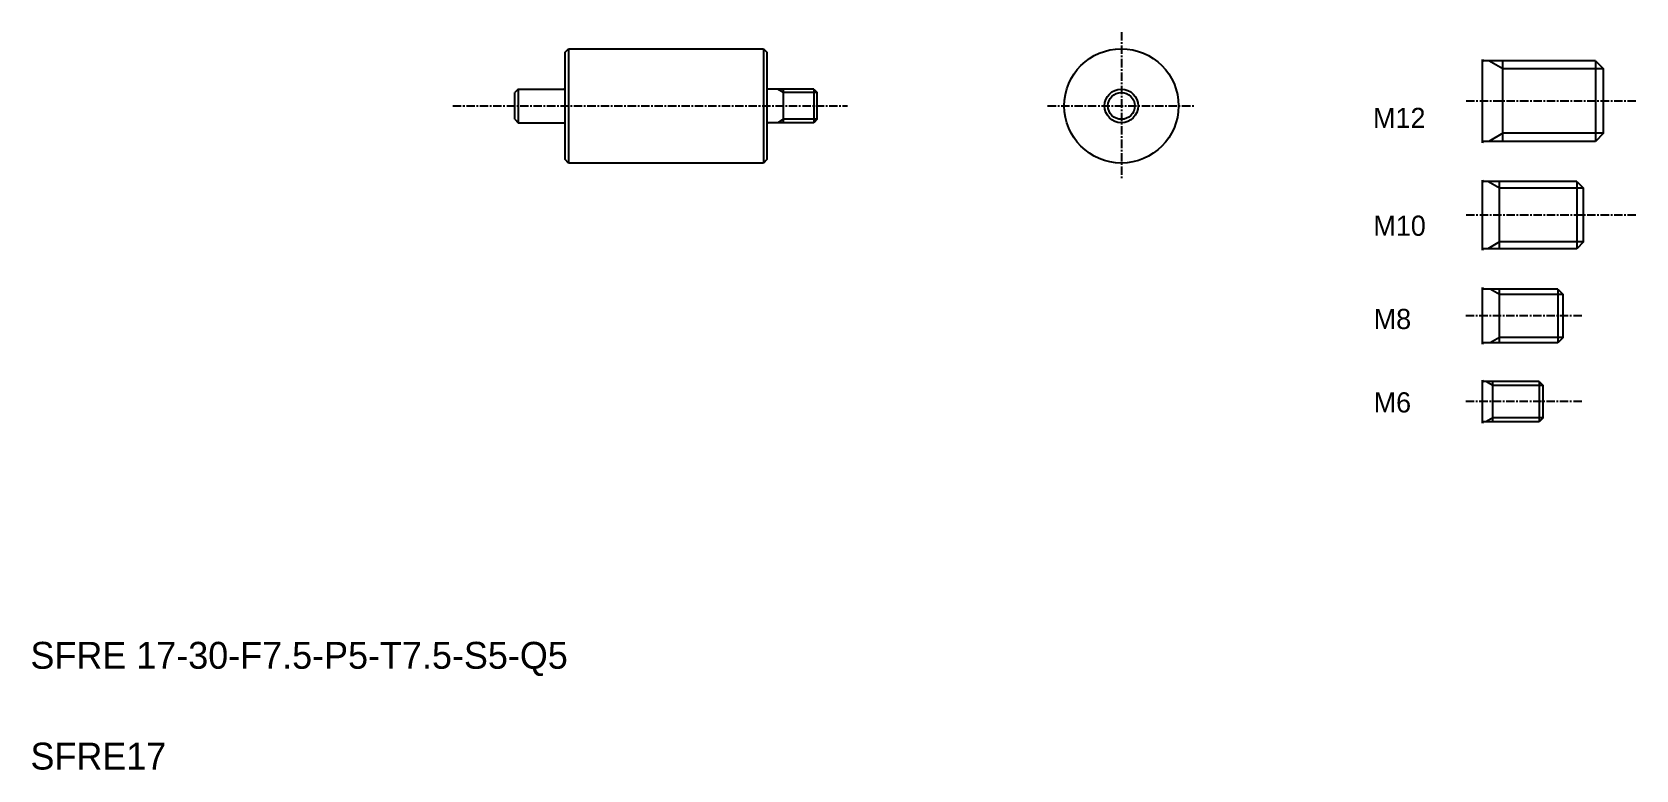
# Model space of a CAD drawing. Extents: x 1 to 239, y 29 to 138.
import ezdxf

# ---------------------------------------------------------------- set-up
doc = ezdxf.new("R2010")
doc.units = 0
doc.linetypes.add('CENTER', pattern=[2, 1.25, -0.25, 0.25, -0.25])
doc.layers.get('0').update_dxf_attribs({"linetype": 'CONTINUOUS'})
doc.layers.add('CENTER', color=1, linetype='CENTER')

msp = doc.modelspace()

# ---------------------------------------------------------------- linework, layer by layer
for p, q in [((79.9, 135.34), (80.4, 135.84)), ((79.9, 119.34), (79.9, 135.34)), ((80.4, 135.84), (80.4, 118.84)), ((80.4, 135.84), (109.4, 135.84)), ((109.4, 135.84), (109.4, 118.84)), ((109.4, 135.84), (109.9, 135.34)), ((109.9, 135.34), (109.9, 119.34)), ((219.44, 122.06), (219.44, 134.06)), ((233.24, 134.06), (234.44, 132.86)), ((234.44, 123.26), (234.44, 132.86)), ((72.9, 129.84), (72.4, 129.34)), ((72.4, 125.34), (72.4, 129.34)), ((80.4, 131.09), (80.4, 131.09)), ((112.4, 124.84), (112.4, 129.84)), ((116.9, 129.84), (117.4, 129.34)), ((117.4, 125.34), (117.4, 129.34)), ((80.4, 127.34), (80.4, 127.34)), ((72.4, 125.34), (72.9, 124.84)), ((117.4, 125.34), (116.9, 124.84)), ((234.44, 123.26), (233.24, 122.06)), ((80.4, 118.84), (79.9, 119.34)), ((109.4, 118.84), (80.4, 118.84)), ((109.9, 119.34), (109.4, 118.84)), ((218.94, 106.09), (218.94, 116.09)), ((230.44, 116.09), (231.44, 115.09)), ((231.44, 107.09), (231.44, 115.09)), ((231.44, 107.09), (230.44, 106.09)), ((218.94, 92.09), (218.94, 100.09)), ((227.64, 100.09), (228.44, 99.29)), ((228.44, 92.89), (228.44, 99.29)), ((228.44, 92.89), (227.64, 92.09)), ((217.94, 80.33), (217.94, 86.33)), ((224.84, 86.33), (225.44, 85.73)), ((225.44, 80.93), (225.44, 85.73)), ((225.44, 80.93), (224.84, 80.33))]:
    msp.add_line(p, q)
at = {"linetype": 'CONTINUOUS'}
for p, q in [((216.44, 121.86), (216.44, 134.26)), ((72.9, 129.84), (79.7, 129.84)), ((116.9, 129.84), (110.1, 129.84)), ((72.9, 124.84), (79.7, 124.84)), ((116.9, 124.84), (110.1, 124.84)), ((216.44, 105.89), (216.44, 116.29)), ((216.44, 91.89), (216.44, 100.29)), ((216.44, 91.89), (216.44, 100.29)), ((216.44, 80.13), (216.44, 86.53)), ((216.44, 82.27), (216.44, 86.53))]:
    msp.add_line(p, q, dxfattribs=at)
at = {"color": 7, "linetype": 'CONTINUOUS'}
for p, q in [((233.24, 134.06), (216.64, 134.06)), ((233.24, 134.06), (233.24, 122.06)), ((233.24, 122.06), (216.64, 122.06)), ((230.44, 116.09), (216.64, 116.09)), ((230.44, 116.09), (230.44, 106.09)), ((230.44, 106.09), (216.64, 106.09)), ((227.64, 100.09), (216.64, 100.09)), ((227.64, 100.09), (227.64, 92.09)), ((227.64, 92.09), (216.64, 92.09)), ((224.84, 86.33), (216.64, 86.33)), ((224.84, 86.33), (224.84, 80.33)), ((224.84, 80.33), (216.64, 80.33))]:
    msp.add_line(p, q, dxfattribs=at)
at = {"color": 3, "linetype": 'CONTINUOUS'}
for p, q in [((219.44, 132.86), (217.36, 134.06)), ((234.44, 132.86), (219.44, 132.86)), ((117.4, 129.34), (112.4, 129.34)), ((117.4, 125.34), (112.4, 125.34)), ((219.44, 123.26), (217.36, 122.06)), ((234.44, 123.26), (219.44, 123.26)), ((218.94, 115.09), (217.2, 116.09)), ((231.44, 115.09), (218.94, 115.09)), ((218.94, 107.09), (217.2, 106.09)), ((231.44, 107.09), (218.94, 107.09)), ((218.94, 99.29), (217.55, 100.09)), ((228.44, 99.29), (218.94, 99.29)), ((218.94, 92.89), (217.55, 92.09)), ((228.44, 92.89), (218.94, 92.89)), ((217.94, 85.73), (216.9, 86.33)), ((225.44, 85.73), (217.94, 85.73)), ((217.94, 80.93), (216.9, 80.33)), ((225.44, 80.93), (217.94, 80.93))]:
    msp.add_line(p, q, dxfattribs=at)
at = {"color": 7}
for p, q in [((72.9, 129.84), (72.9, 124.84)), ((116.9, 129.84), (116.9, 124.84))]:
    msp.add_line(p, q, dxfattribs=at)
at = {"color": 3}
for p, q in [((112.4, 129.34), (111.53, 129.84)), ((112.4, 125.34), (111.53, 124.84))]:
    msp.add_line(p, q, dxfattribs=at)
at = {"color": 2, "linetype": 'CONTINUOUS'}
msp.add_line((217.94, 85.73), (217.42, 86.03), dxfattribs=at)
msp.add_circle((162.68, 127.34), 8.5)
at = {"color": 7, "linetype": 'CONTINUOUS'}
msp.add_circle((162.68, 127.34), 2.5, dxfattribs=at)
at = {"color": 3, "linetype": 'CONTINUOUS'}
msp.add_circle((162.68, 127.34), 2, dxfattribs=at)
at = {"linetype": 'CONTINUOUS'}
for centre, start, end in [((216.64, 134.26), 180, 270), ((216.64, 121.86), 90, 180), ((216.64, 116.29), 180, 270), ((216.64, 105.89), 90, 180), ((216.64, 100.29), 180, 270), ((216.64, 91.89), 90, 180), ((216.64, 86.53), 180, 270), ((216.64, 80.13), 90, 180)]:
    msp.add_arc(centre, 0.2, start, end, dxfattribs=at)
for centre, start, end in [((79.7, 130.04), 270, 0), ((110.1, 130.04), 180, 270), ((79.7, 124.64), 0, 90), ((110.1, 124.64), 90, 180)]:
    msp.add_arc(centre, 0.2, start, end)
at = {"layer": 'CENTER', "color": 1, "linetype": 'CENTER'}
for p, q in [((162.68, 138.32), (162.68, 116.36)), ((63.2, 127.34), (121.93, 127.34)), ((151.7, 127.34), (173.66, 127.34)), ((239.25, 128.06), (213.91, 128.06)), ((239.25, 111.09), (213.91, 111.09)), ((231.19, 96.09), (213.91, 96.09)), ((231.19, 83.33), (213.91, 83.33))]:
    msp.add_line(p, q, dxfattribs=at)

# ---------------------------------------------------------------- texts
at = {"color": 7}
for s, p in [('M12', (200.13, 124.05)), ('M10', (200.18, 108.01)), ('M8', (200.23, 94.13)), ('M6', (200.22, 81.72))]:
    msp.add_text(s, height=3, dxfattribs=at).set_placement(p)
for s, p in [('SFRE 17-30-F7.5-P5-T7.5-S5-Q5', (0.33, 43.58)), ('SFRE17', (0.33, 28.58))]:
    msp.add_text(s, height=4).set_placement(p)

doc.saveas('drawing.dxf')
